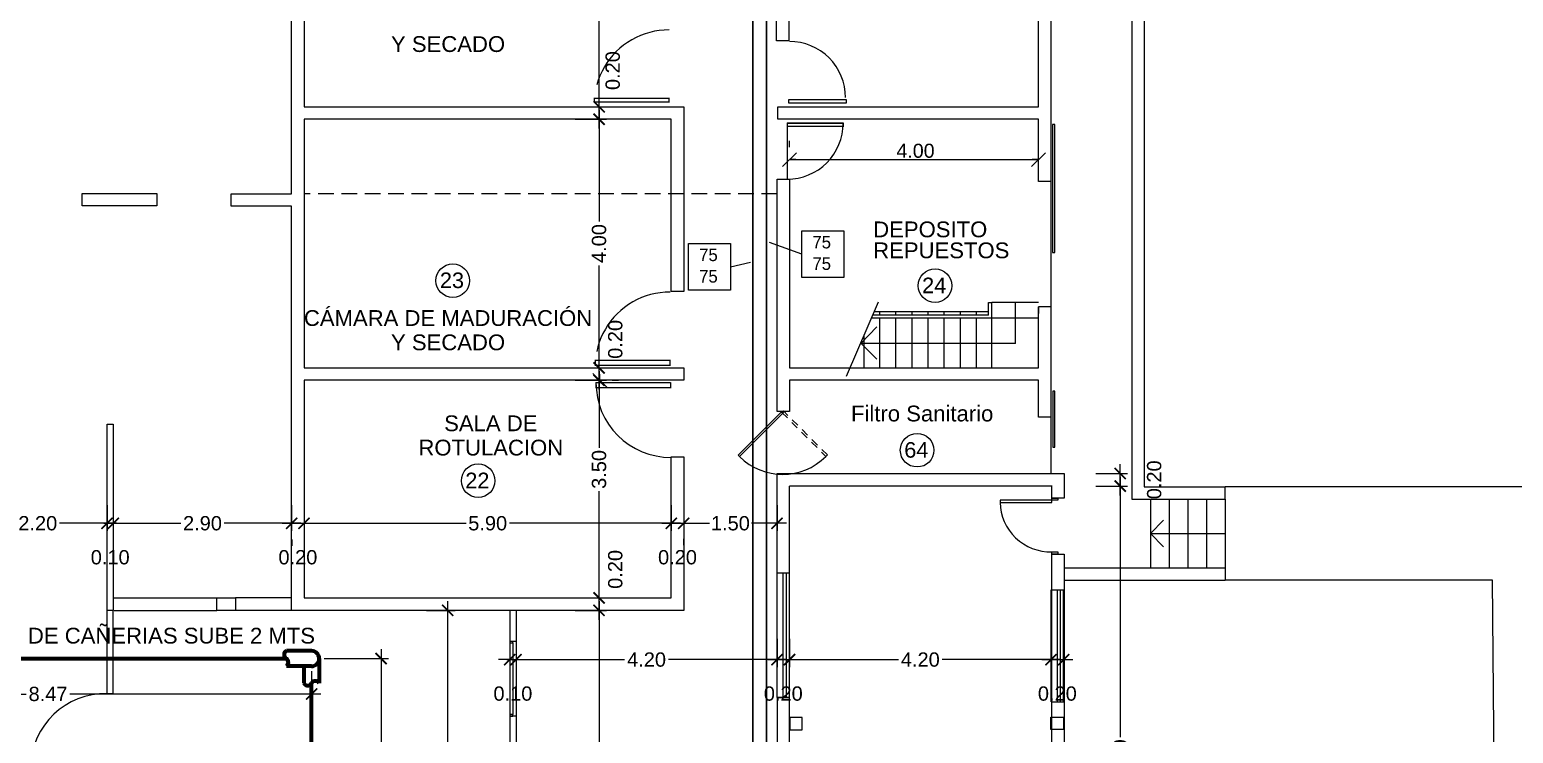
# Model space of a CAD drawing. Extents: x -106 to 115, y -156 to 65.
# Drawn here: x -8.31 to 15.53, y -55.18 to -43.86 of the extents above; entities that cross this region are included whole.
import ezdxf
from ezdxf.enums import TextEntityAlignment as Align

# ---------------------------------------------------------------- set-up
doc = ezdxf.new("R2010")
doc.units = 0
doc.header["$LTSCALE"] = 100
doc.header["$MEASUREMENT"] = 0
doc.linetypes.add('HIDDEN', pattern=[0.375, 0.25, -0.125])
doc.linetypes.add('MCDASH01', pattern=[0.002117, 0.001058, -0.001058])
doc.layers.get('0').update_dxf_attribs({"color": 9, "linetype": 'CONTINUOUS'})
doc.layers.get('DEFPOINTS').update_dxf_attribs({"color": 9, "linetype": 'CONTINUOUS'})
for name, color, linetype in [('COTAS', 9, 'CONTINUOUS'), ('IFA-BAJA01', 5, 'CONTINUOUS'), ('IFA-MEDIA 02', 32, 'CONTINUOUS'), ('MUROS', 9, 'CONTINUOUS'), ('PUERTAS', 9, 'CONTINUOUS'), ('texto', 9, 'CONTINUOUS'), ('UNTITLED-1', 9, 'CONTINUOUS'), ('VENTANAS', 9, 'CONTINUOUS')]:
    doc.layers.add(name, color=color, linetype=linetype)
doc.layers.add('IFA-MEDIA 01', color=20, linetype='CONTINUOUS', lineweight=30)
doc.styles.get("Standard").update_dxf_attribs({"font": 'arial.ttf'})
doc.dimstyles.get("Standard").update_dxf_attribs({"dimtxt": 0.23, "dimasz": 0.18, "dimexe": 0.12, "dimexo": 0.2, "dimgap": 0.05, "dimtad": 0, "dimzin": 0, "dimdsep": 46, "dimtxsty": 'Standard', "dimblk": 'ARCHTICK', "dimcen": 0.09, "dimdle": 0.15, "dimadec": 0, "dimazin": 0, "dimtfac": 1, "dimtofl": 0, "dimtmove": 2, "dimatfit": 3, "dimfxl": 1, "dimtolj": 1, "dimtzin": 0, "dimarcsym": 0})

# ---------------------------------------------------------------- blocks, each defined once
blk = doc.blocks.new('_ARCHTICK')
at = {"color": 0, "linetype": 'ByBlock', "const_width": 0.15}
blk.add_lwpolyline([(-0.5, -0.5), (0.5, 0.5)], dxfattribs=at)
blk = doc.blocks.new('*D134')
at = {"layer": 'COTAS', "color": 0, "linetype": 'Continuous', "lineweight": -2, "transparency": 16777216}
for p, q in [((8.865, -51.2), (9.337, -51.2)), ((9.217, -51.05), (9.217, -55.238)), ((9.217, -60.124), (9.217, -55.935)), ((8.857, -59.974), (9.337, -59.974))]:
    blk.add_line(p, q, dxfattribs=at)
at = {"layer": 'DEFPOINTS', "color": 0, "linetype": 'Continuous', "transparency": 16777216}
for p in [(8.665, -51.2), (9.217, -51.2), (8.657, -59.974)]:
    blk.add_point(p, dxfattribs=at)
at = {"layer": 'COTAS', "color": 0, "linetype": 'Continuous', "lineweight": -2, "transparency": 16777216, "xscale": 0.18, "yscale": 0.18, "zscale": 0.18}
for p, rotation in [((9.217, -51.2), 90), ((9.217, -59.974), 270)]:
    blk.add_blockref('_ARCHTICK', p, dxfattribs=dict(at, rotation=rotation))
at = {"layer": 'COTAS', "color": 0, "linetype": 'Continuous', "transparency": 16777216, "insert": (9.217, -55.587), "char_height": 0.23, "attachment_point": 5, "rotation": 90}
blk.add_mtext('\\A1;8.80', dxfattribs=at)
blk = doc.blocks.new('*D138')
at = {"layer": 'COTAS', "color": 0, "linetype": 'Continuous', "lineweight": -2, "transparency": 16777216}
for p, q in [((8.825, -51), (9.337, -51)), ((9.217, -51.35), (9.217, -50.85)), ((8.825, -51.2), (9.337, -51.2))]:
    blk.add_line(p, q, dxfattribs=at)
at = {"layer": 'DEFPOINTS', "color": 0, "linetype": 'Continuous', "transparency": 16777216}
for p in [(8.625, -51), (9.217, -51), (8.625, -51.2)]:
    blk.add_point(p, dxfattribs=at)
at = {"layer": 'COTAS', "color": 0, "linetype": 'Continuous', "lineweight": -2, "transparency": 16777216, "xscale": 0.18, "yscale": 0.18, "zscale": 0.18}
for p, rotation in [((9.217, -51), 90), ((9.217, -51.2), 270)]:
    blk.add_blockref('_ARCHTICK', p, dxfattribs=dict(at, rotation=rotation))
at = {"layer": 'COTAS', "color": 0, "linetype": 'Continuous', "transparency": 16777216, "insert": (9.764, -51.1), "char_height": 0.23, "attachment_point": 5, "rotation": 90}
blk.add_mtext('\\A1;0.20', dxfattribs=at)
blk = doc.blocks.new('*D143')
at = {"layer": 'COTAS', "color": 0, "linetype": 'Continuous', "lineweight": -2, "transparency": 16777216}
for p, q in [((0.843, -53.05), (0.843, -58.623)), ((0.46, -53.2), (0.963, -53.2)), ((0.843, -65.049), (0.843, -59.476)), ((0.46, -64.899), (0.963, -64.899))]:
    blk.add_line(p, q, dxfattribs=at)
at = {"layer": 'DEFPOINTS', "color": 0, "linetype": 'Continuous', "transparency": 16777216}
for p in [(0.26, -53.2), (0.843, -53.2), (0.26, -64.899)]:
    blk.add_point(p, dxfattribs=at)
at = {"layer": 'COTAS', "color": 0, "linetype": 'Continuous', "lineweight": -2, "transparency": 16777216, "xscale": 0.18, "yscale": 0.18, "zscale": 0.18}
for p, rotation in [((0.843, -53.2), 90), ((0.843, -64.899), 270)]:
    blk.add_blockref('_ARCHTICK', p, dxfattribs=dict(at, rotation=rotation))
at = {"layer": 'COTAS', "color": 0, "linetype": 'Continuous', "transparency": 16777216, "insert": (0.843, -59.05), "char_height": 0.23, "attachment_point": 5, "rotation": 90}
blk.add_mtext('\\A1;11.70', dxfattribs=at)
blk = doc.blocks.new('*D144')
at = {"layer": 'COTAS', "color": 0, "linetype": 'Continuous', "lineweight": -2, "transparency": 16777216}
for p, q in [((0.843, -49.35), (0.843, -50.584)), ((0.46, -49.5), (0.963, -49.5)), ((0.843, -53.15), (0.843, -51.281)), ((0.46, -53), (0.963, -53))]:
    blk.add_line(p, q, dxfattribs=at)
at = {"layer": 'DEFPOINTS', "color": 0, "linetype": 'Continuous', "transparency": 16777216}
for p in [(0.26, -49.5), (0.843, -49.5), (0.26, -53)]:
    blk.add_point(p, dxfattribs=at)
at = {"layer": 'COTAS', "color": 0, "linetype": 'Continuous', "lineweight": -2, "transparency": 16777216, "xscale": 0.18, "yscale": 0.18, "zscale": 0.18}
for p, rotation in [((0.843, -49.5), 90), ((0.843, -53), 270)]:
    blk.add_blockref('_ARCHTICK', p, dxfattribs=dict(at, rotation=rotation))
at = {"layer": 'COTAS', "color": 0, "linetype": 'Continuous', "transparency": 16777216, "insert": (0.843, -50.933), "char_height": 0.23, "attachment_point": 5, "rotation": 90}
blk.add_mtext('\\A1;3.50', dxfattribs=at)
blk = doc.blocks.new('*D145')
at = {"layer": 'COTAS', "color": 0, "linetype": 'Continuous', "lineweight": -2, "transparency": 16777216}
for p, q in [((0.843, -45.15), (0.843, -46.947)), ((0.46, -45.3), (0.963, -45.3)), ((0.843, -49.45), (0.843, -47.653)), ((0.46, -49.3), (0.963, -49.3))]:
    blk.add_line(p, q, dxfattribs=at)
at = {"layer": 'DEFPOINTS', "color": 0, "linetype": 'Continuous', "transparency": 16777216}
for p in [(0.26, -45.3), (0.843, -45.3), (0.26, -49.3)]:
    blk.add_point(p, dxfattribs=at)
at = {"layer": 'COTAS', "color": 0, "linetype": 'Continuous', "lineweight": -2, "transparency": 16777216, "xscale": 0.18, "yscale": 0.18, "zscale": 0.18}
for p, rotation in [((0.843, -45.3), 90), ((0.843, -49.3), 270)]:
    blk.add_blockref('_ARCHTICK', p, dxfattribs=dict(at, rotation=rotation))
at = {"layer": 'COTAS', "color": 0, "linetype": 'Continuous', "transparency": 16777216, "insert": (0.843, -47.3), "char_height": 0.23, "attachment_point": 5, "rotation": 90}
blk.add_mtext('\\A1;4.00', dxfattribs=at)
blk = doc.blocks.new('*D146')
at = {"layer": 'COTAS', "color": 0, "linetype": 'Continuous', "lineweight": -2, "transparency": 16777216}
for p, q in [((0.843, -40.05), (0.843, -42.297)), ((0.46, -40.2), (0.963, -40.2)), ((0.843, -45.25), (0.843, -43.003)), ((0.46, -45.1), (0.963, -45.1))]:
    blk.add_line(p, q, dxfattribs=at)
at = {"layer": 'DEFPOINTS', "color": 0, "linetype": 'Continuous', "transparency": 16777216}
for p in [(0.26, -40.2), (0.843, -40.2), (0.26, -45.1)]:
    blk.add_point(p, dxfattribs=at)
at = {"layer": 'COTAS', "color": 0, "linetype": 'Continuous', "lineweight": -2, "transparency": 16777216, "xscale": 0.18, "yscale": 0.18, "zscale": 0.18}
for p, rotation in [((0.843, -40.2), 90), ((0.843, -45.1), 270)]:
    blk.add_blockref('_ARCHTICK', p, dxfattribs=dict(at, rotation=rotation))
at = {"layer": 'COTAS', "color": 0, "linetype": 'Continuous', "transparency": 16777216, "insert": (0.843, -42.65), "char_height": 0.23, "attachment_point": 5, "rotation": 90}
blk.add_mtext('\\A1;4.90', dxfattribs=at)
blk = doc.blocks.new('*D220')
at = {"layer": 'COTAS', "color": 0, "linetype": 'Continuous', "lineweight": -2, "transparency": 16777216}
for p, q in [((-9.292, -51.509), (-9.292, -51.92)), ((-7.063, -51.509), (-7.063, -51.92)), ((-9.442, -51.8), (-8.528, -51.8)), ((-6.913, -51.8), (-7.827, -51.8))]:
    blk.add_line(p, q, dxfattribs=at)
at = {"layer": 'DEFPOINTS', "color": 0, "linetype": 'Continuous', "transparency": 16777216}
for p in [(-9.292, -51.309), (-7.063, -51.309), (-7.063, -51.8)]:
    blk.add_point(p, dxfattribs=at)
at = {"layer": 'COTAS', "color": 0, "linetype": 'Continuous', "lineweight": -2, "transparency": 16777216, "xscale": 0.18, "yscale": 0.18, "zscale": 0.18, "rotation": 180}
blk.add_blockref('_ARCHTICK', (-9.292, -51.8), dxfattribs=at)
at = {"layer": 'COTAS', "color": 0, "linetype": 'Continuous', "lineweight": -2, "transparency": 16777216, "xscale": 0.18, "yscale": 0.18, "zscale": 0.18}
blk.add_blockref('_ARCHTICK', (-7.063, -51.8), dxfattribs=at)
at = {"layer": 'COTAS', "color": 0, "linetype": 'Continuous', "transparency": 16777216, "insert": (-8.177, -51.8), "char_height": 0.23, "attachment_point": 5}
blk.add_mtext('\\A1;2.20', dxfattribs=at)
blk = doc.blocks.new('*D221')
at = {"layer": 'COTAS', "color": 0, "linetype": 'Continuous', "lineweight": -2, "transparency": 16777216}
for p, q in [((-7.063, -51.509), (-7.063, -51.92)), ((-6.963, -51.509), (-6.963, -51.92)), ((-7.063, -51.8), (-7.243, -51.8)), ((-6.963, -51.8), (-6.783, -51.8))]:
    blk.add_line(p, q, dxfattribs=at)
at = {"layer": 'DEFPOINTS', "color": 0, "linetype": 'Continuous', "transparency": 16777216}
for p in [(-7.063, -51.309), (-6.963, -51.309), (-6.963, -51.8)]:
    blk.add_point(p, dxfattribs=at)
at = {"layer": 'COTAS', "color": 0, "linetype": 'Continuous', "lineweight": -2, "transparency": 16777216, "xscale": 0.18, "yscale": 0.18, "zscale": 0.18}
blk.add_blockref('_ARCHTICK', (-7.063, -51.8), dxfattribs=at)
at = {"layer": 'COTAS', "color": 0, "linetype": 'Continuous', "lineweight": -2, "transparency": 16777216, "xscale": 0.18, "yscale": 0.18, "zscale": 0.18, "rotation": 180}
blk.add_blockref('_ARCHTICK', (-6.963, -51.8), dxfattribs=at)
at = {"layer": 'COTAS', "color": 0, "linetype": 'Continuous', "transparency": 16777216, "insert": (-7.013, -52.347), "char_height": 0.23, "attachment_point": 5}
blk.add_mtext('\\A1;0.10', dxfattribs=at)
blk = doc.blocks.new('*D222')
at = {"layer": 'COTAS', "color": 0, "linetype": 'Continuous', "lineweight": -2, "transparency": 16777216}
for p, q in [((-6.963, -51.509), (-6.963, -51.92)), ((-4.097, -51.509), (-4.097, -51.92)), ((-7.113, -51.8), (-5.88, -51.8)), ((-3.947, -51.8), (-5.18, -51.8))]:
    blk.add_line(p, q, dxfattribs=at)
at = {"layer": 'DEFPOINTS', "color": 0, "linetype": 'Continuous', "transparency": 16777216}
for p in [(-6.963, -51.309), (-4.097, -51.309), (-4.097, -51.8)]:
    blk.add_point(p, dxfattribs=at)
at = {"layer": 'COTAS', "color": 0, "linetype": 'Continuous', "lineweight": -2, "transparency": 16777216, "xscale": 0.18, "yscale": 0.18, "zscale": 0.18, "rotation": 180}
blk.add_blockref('_ARCHTICK', (-6.963, -51.8), dxfattribs=at)
at = {"layer": 'COTAS', "color": 0, "linetype": 'Continuous', "lineweight": -2, "transparency": 16777216, "xscale": 0.18, "yscale": 0.18, "zscale": 0.18}
blk.add_blockref('_ARCHTICK', (-4.097, -51.8), dxfattribs=at)
at = {"layer": 'COTAS', "color": 0, "linetype": 'Continuous', "transparency": 16777216, "insert": (-5.53, -51.8), "char_height": 0.23, "attachment_point": 5}
blk.add_mtext('\\A1;2.90', dxfattribs=at)
blk = doc.blocks.new('*D223')
at = {"layer": 'COTAS', "color": 0, "linetype": 'Continuous', "lineweight": -2, "transparency": 16777216}
for p, q in [((-4.097, -51.509), (-4.097, -51.92)), ((-3.897, -51.509), (-3.897, -51.92)), ((-4.247, -51.8), (-3.747, -51.8))]:
    blk.add_line(p, q, dxfattribs=at)
at = {"layer": 'DEFPOINTS', "color": 0, "linetype": 'Continuous', "transparency": 16777216}
for p in [(-4.097, -51.309), (-3.897, -51.309), (-3.897, -51.8)]:
    blk.add_point(p, dxfattribs=at)
at = {"layer": 'COTAS', "color": 0, "linetype": 'Continuous', "lineweight": -2, "transparency": 16777216, "xscale": 0.18, "yscale": 0.18, "zscale": 0.18, "rotation": 180}
blk.add_blockref('_ARCHTICK', (-4.097, -51.8), dxfattribs=at)
at = {"layer": 'COTAS', "color": 0, "linetype": 'Continuous', "lineweight": -2, "transparency": 16777216, "xscale": 0.18, "yscale": 0.18, "zscale": 0.18}
blk.add_blockref('_ARCHTICK', (-3.897, -51.8), dxfattribs=at)
at = {"layer": 'COTAS', "color": 0, "linetype": 'Continuous', "transparency": 16777216, "insert": (-3.997, -52.347), "char_height": 0.23, "attachment_point": 5}
blk.add_mtext('\\A1;0.20', dxfattribs=at)
blk = doc.blocks.new('*D224')
at = {"layer": 'COTAS', "color": 0, "linetype": 'Continuous', "lineweight": -2, "transparency": 16777216}
for p, q in [((-3.897, -51.509), (-3.897, -51.92)), ((2.003, -51.509), (2.003, -51.92)), ((-4.047, -51.8), (-1.295, -51.8)), ((2.153, -51.8), (-0.599, -51.8))]:
    blk.add_line(p, q, dxfattribs=at)
at = {"layer": 'DEFPOINTS', "color": 0, "linetype": 'Continuous', "transparency": 16777216}
for p in [(-3.897, -51.309), (2.003, -51.309), (2.003, -51.8)]:
    blk.add_point(p, dxfattribs=at)
at = {"layer": 'COTAS', "color": 0, "linetype": 'Continuous', "lineweight": -2, "transparency": 16777216, "xscale": 0.18, "yscale": 0.18, "zscale": 0.18, "rotation": 180}
blk.add_blockref('_ARCHTICK', (-3.897, -51.8), dxfattribs=at)
at = {"layer": 'COTAS', "color": 0, "linetype": 'Continuous', "lineweight": -2, "transparency": 16777216, "xscale": 0.18, "yscale": 0.18, "zscale": 0.18}
blk.add_blockref('_ARCHTICK', (2.003, -51.8), dxfattribs=at)
at = {"layer": 'COTAS', "color": 0, "linetype": 'Continuous', "transparency": 16777216, "insert": (-0.947, -51.8), "char_height": 0.23, "attachment_point": 5}
blk.add_mtext('\\A1;5.90', dxfattribs=at)
blk = doc.blocks.new('*D225')
at = {"layer": 'COTAS', "color": 0, "linetype": 'Continuous', "lineweight": -2, "transparency": 16777216}
for p, q in [((2.003, -51.509), (2.003, -51.92)), ((2.203, -51.509), (2.203, -51.92)), ((1.853, -51.8), (2.353, -51.8))]:
    blk.add_line(p, q, dxfattribs=at)
at = {"layer": 'DEFPOINTS', "color": 0, "linetype": 'Continuous', "transparency": 16777216}
for p in [(2.003, -51.309), (2.203, -51.309), (2.203, -51.8)]:
    blk.add_point(p, dxfattribs=at)
at = {"layer": 'COTAS', "color": 0, "linetype": 'Continuous', "lineweight": -2, "transparency": 16777216, "xscale": 0.18, "yscale": 0.18, "zscale": 0.18, "rotation": 180}
blk.add_blockref('_ARCHTICK', (2.003, -51.8), dxfattribs=at)
at = {"layer": 'COTAS', "color": 0, "linetype": 'Continuous', "lineweight": -2, "transparency": 16777216, "xscale": 0.18, "yscale": 0.18, "zscale": 0.18}
blk.add_blockref('_ARCHTICK', (2.203, -51.8), dxfattribs=at)
at = {"layer": 'COTAS', "color": 0, "linetype": 'Continuous', "transparency": 16777216, "insert": (2.103, -52.347), "char_height": 0.23, "attachment_point": 5}
blk.add_mtext('\\A1;0.20', dxfattribs=at)
blk = doc.blocks.new('*D226')
at = {"layer": 'COTAS', "color": 0, "linetype": 'Continuous', "lineweight": -2, "transparency": 16777216}
for p, q in [((2.203, -51.509), (2.203, -51.92)), ((3.703, -51.509), (3.703, -51.92)), ((2.053, -51.8), (2.616, -51.8)), ((3.853, -51.8), (3.291, -51.8))]:
    blk.add_line(p, q, dxfattribs=at)
at = {"layer": 'DEFPOINTS', "color": 0, "linetype": 'Continuous', "transparency": 16777216}
for p in [(2.203, -51.309), (3.703, -51.309), (3.703, -51.8)]:
    blk.add_point(p, dxfattribs=at)
at = {"layer": 'COTAS', "color": 0, "linetype": 'Continuous', "lineweight": -2, "transparency": 16777216, "xscale": 0.18, "yscale": 0.18, "zscale": 0.18, "rotation": 180}
blk.add_blockref('_ARCHTICK', (2.203, -51.8), dxfattribs=at)
at = {"layer": 'COTAS', "color": 0, "linetype": 'Continuous', "lineweight": -2, "transparency": 16777216, "xscale": 0.18, "yscale": 0.18, "zscale": 0.18}
blk.add_blockref('_ARCHTICK', (3.703, -51.8), dxfattribs=at)
at = {"layer": 'COTAS', "color": 0, "linetype": 'Continuous', "transparency": 16777216, "insert": (2.953, -51.8), "char_height": 0.23, "attachment_point": 5}
blk.add_mtext('\\A1;1.50', dxfattribs=at)
blk = doc.blocks.new('*D228')
at = {"layer": 'COTAS', "color": 0, "linetype": 'Continuous', "lineweight": -2, "transparency": 16777216}
for p, q in [((-0.592, -53.659), (-0.592, -54.113)), ((-0.492, -53.659), (-0.492, -54.113)), ((-0.592, -53.993), (-0.772, -53.993)), ((-0.492, -53.993), (-0.312, -53.993))]:
    blk.add_line(p, q, dxfattribs=at)
at = {"layer": 'DEFPOINTS', "color": 0, "linetype": 'Continuous', "transparency": 16777216}
for p in [(-0.592, -53.459), (-0.492, -53.459), (-0.492, -53.993)]:
    blk.add_point(p, dxfattribs=at)
at = {"layer": 'COTAS', "color": 0, "linetype": 'Continuous', "lineweight": -2, "transparency": 16777216, "xscale": 0.18, "yscale": 0.18, "zscale": 0.18}
blk.add_blockref('_ARCHTICK', (-0.592, -53.993), dxfattribs=at)
at = {"layer": 'COTAS', "color": 0, "linetype": 'Continuous', "lineweight": -2, "transparency": 16777216, "xscale": 0.18, "yscale": 0.18, "zscale": 0.18, "rotation": 180}
blk.add_blockref('_ARCHTICK', (-0.492, -53.993), dxfattribs=at)
at = {"layer": 'COTAS', "color": 0, "linetype": 'Continuous', "transparency": 16777216, "insert": (-0.542, -54.54), "char_height": 0.23, "attachment_point": 5}
blk.add_mtext('\\A1;0.10', dxfattribs=at)
blk = doc.blocks.new('*D229')
at = {"layer": 'COTAS', "color": 0, "linetype": 'Continuous', "lineweight": -2, "transparency": 16777216}
for p, q in [((-0.492, -53.659), (-0.492, -54.113)), ((3.703, -53.659), (3.703, -54.113)), ((-0.642, -53.993), (1.253, -53.993)), ((3.853, -53.993), (1.959, -53.993))]:
    blk.add_line(p, q, dxfattribs=at)
at = {"layer": 'DEFPOINTS', "color": 0, "linetype": 'Continuous', "transparency": 16777216}
for p in [(-0.492, -53.459), (3.703, -53.459), (3.703, -53.993)]:
    blk.add_point(p, dxfattribs=at)
at = {"layer": 'COTAS', "color": 0, "linetype": 'Continuous', "lineweight": -2, "transparency": 16777216, "xscale": 0.18, "yscale": 0.18, "zscale": 0.18, "rotation": 180}
blk.add_blockref('_ARCHTICK', (-0.492, -53.993), dxfattribs=at)
at = {"layer": 'COTAS', "color": 0, "linetype": 'Continuous', "lineweight": -2, "transparency": 16777216, "xscale": 0.18, "yscale": 0.18, "zscale": 0.18}
blk.add_blockref('_ARCHTICK', (3.703, -53.993), dxfattribs=at)
at = {"layer": 'COTAS', "color": 0, "linetype": 'Continuous', "transparency": 16777216, "insert": (1.606, -53.993), "char_height": 0.23, "attachment_point": 5}
blk.add_mtext('\\A1;4.20', dxfattribs=at)
blk = doc.blocks.new('*D230')
at = {"layer": 'COTAS', "color": 0, "linetype": 'Continuous', "lineweight": -2, "transparency": 16777216}
for p, q in [((3.703, -53.659), (3.703, -54.113)), ((3.903, -53.659), (3.903, -54.113)), ((3.553, -53.993), (4.053, -53.993))]:
    blk.add_line(p, q, dxfattribs=at)
at = {"layer": 'DEFPOINTS', "color": 0, "linetype": 'Continuous', "transparency": 16777216}
for p in [(3.703, -53.459), (3.903, -53.459), (3.903, -53.993)]:
    blk.add_point(p, dxfattribs=at)
at = {"layer": 'COTAS', "color": 0, "linetype": 'Continuous', "lineweight": -2, "transparency": 16777216, "xscale": 0.18, "yscale": 0.18, "zscale": 0.18, "rotation": 180}
blk.add_blockref('_ARCHTICK', (3.703, -53.993), dxfattribs=at)
at = {"layer": 'COTAS', "color": 0, "linetype": 'Continuous', "lineweight": -2, "transparency": 16777216, "xscale": 0.18, "yscale": 0.18, "zscale": 0.18}
blk.add_blockref('_ARCHTICK', (3.903, -53.993), dxfattribs=at)
at = {"layer": 'COTAS', "color": 0, "linetype": 'Continuous', "transparency": 16777216, "insert": (3.803, -54.54), "char_height": 0.23, "attachment_point": 5}
blk.add_mtext('\\A1;0.20', dxfattribs=at)
blk = doc.blocks.new('*D231')
at = {"layer": 'COTAS', "color": 0, "linetype": 'Continuous', "lineweight": -2, "transparency": 16777216}
for p, q in [((3.903, -53.659), (3.903, -54.113)), ((8.107, -53.659), (8.107, -54.113)), ((3.753, -53.993), (5.652, -53.993)), ((8.257, -53.993), (6.358, -53.993))]:
    blk.add_line(p, q, dxfattribs=at)
at = {"layer": 'DEFPOINTS', "color": 0, "linetype": 'Continuous', "transparency": 16777216}
for p in [(3.903, -53.459), (8.107, -53.459), (8.107, -53.993)]:
    blk.add_point(p, dxfattribs=at)
at = {"layer": 'COTAS', "color": 0, "linetype": 'Continuous', "lineweight": -2, "transparency": 16777216, "xscale": 0.18, "yscale": 0.18, "zscale": 0.18, "rotation": 180}
blk.add_blockref('_ARCHTICK', (3.903, -53.993), dxfattribs=at)
at = {"layer": 'COTAS', "color": 0, "linetype": 'Continuous', "lineweight": -2, "transparency": 16777216, "xscale": 0.18, "yscale": 0.18, "zscale": 0.18}
blk.add_blockref('_ARCHTICK', (8.107, -53.993), dxfattribs=at)
at = {"layer": 'COTAS', "color": 0, "linetype": 'Continuous', "transparency": 16777216, "insert": (6.005, -53.993), "char_height": 0.23, "attachment_point": 5}
blk.add_mtext('\\A1;4.20', dxfattribs=at)
blk = doc.blocks.new('*D232')
at = {"layer": 'COTAS', "color": 0, "linetype": 'Continuous', "lineweight": -2, "transparency": 16777216}
for p, q in [((8.107, -53.659), (8.107, -54.113)), ((8.307, -53.659), (8.307, -54.113)), ((7.957, -53.993), (8.457, -53.993))]:
    blk.add_line(p, q, dxfattribs=at)
at = {"layer": 'DEFPOINTS', "color": 0, "linetype": 'Continuous', "transparency": 16777216}
for p in [(8.107, -53.459), (8.307, -53.459), (8.307, -53.993)]:
    blk.add_point(p, dxfattribs=at)
at = {"layer": 'COTAS', "color": 0, "linetype": 'Continuous', "lineweight": -2, "transparency": 16777216, "xscale": 0.18, "yscale": 0.18, "zscale": 0.18, "rotation": 180}
blk.add_blockref('_ARCHTICK', (8.107, -53.993), dxfattribs=at)
at = {"layer": 'COTAS', "color": 0, "linetype": 'Continuous', "lineweight": -2, "transparency": 16777216, "xscale": 0.18, "yscale": 0.18, "zscale": 0.18}
blk.add_blockref('_ARCHTICK', (8.307, -53.993), dxfattribs=at)
at = {"layer": 'COTAS', "color": 0, "linetype": 'Continuous', "transparency": 16777216, "insert": (8.207, -54.54), "char_height": 0.23, "attachment_point": 5}
blk.add_mtext('\\A1;0.20', dxfattribs=at)
blk = doc.blocks.new('*D235')
at = {"layer": 'COTAS', "color": 0, "linetype": 'Continuous', "lineweight": -2, "transparency": 16777216}
for p, q in [((-1.591, -53.05), (-1.591, -56.748)), ((-1.931, -53.2), (-1.471, -53.2)), ((-1.591, -61.14), (-1.591, -57.442)), ((-1.931, -60.99), (-1.471, -60.99))]:
    blk.add_line(p, q, dxfattribs=at)
at = {"layer": 'DEFPOINTS', "color": 0, "linetype": 'Continuous', "transparency": 16777216}
for p in [(-2.131, -53.2), (-1.591, -53.2), (-2.131, -60.99)]:
    blk.add_point(p, dxfattribs=at)
at = {"layer": 'COTAS', "color": 0, "linetype": 'Continuous', "lineweight": -2, "transparency": 16777216, "xscale": 0.18, "yscale": 0.18, "zscale": 0.18}
for p, rotation in [((-1.591, -53.2), 90), ((-1.591, -60.99), 270)]:
    blk.add_blockref('_ARCHTICK', p, dxfattribs=dict(at, rotation=rotation))
at = {"layer": 'COTAS', "color": 0, "linetype": 'Continuous', "transparency": 16777216, "insert": (-1.591, -57.095), "char_height": 0.23, "attachment_point": 5, "rotation": 90}
blk.add_mtext('\\A1;7.80', dxfattribs=at)
blk = doc.blocks.new('*D286')
at = {"layer": 'DEFPOINTS', "color": 0, "linetype": 'Continuous', "lineweight": 70, "transparency": 16777216}
for p in [(-12.248, -53.976), (-3.777, -53.976), (-3.777, -54.546)]:
    blk.add_point(p, dxfattribs=at)
at = {"layer": 'IFA-BAJA01', "color": 0, "linetype": 'Continuous', "lineweight": -2, "transparency": 16777216}
for p, q in [((-12.248, -54.176), (-12.248, -54.666)), ((-3.777, -54.176), (-3.777, -54.666)), ((-12.398, -54.546), (-8.361, -54.546)), ((-3.627, -54.546), (-7.664, -54.546))]:
    blk.add_line(p, q, dxfattribs=at)
at = {"layer": 'IFA-BAJA01', "color": 0, "linetype": 'Continuous', "lineweight": -2, "transparency": 16777216, "xscale": 0.18, "yscale": 0.18, "zscale": 0.18, "rotation": 180}
blk.add_blockref('_ARCHTICK', (-12.248, -54.546), dxfattribs=at)
at = {"layer": 'IFA-BAJA01', "color": 0, "linetype": 'Continuous', "lineweight": -2, "transparency": 16777216, "xscale": 0.18, "yscale": 0.18, "zscale": 0.18}
blk.add_blockref('_ARCHTICK', (-3.777, -54.546), dxfattribs=at)
at = {"layer": 'IFA-BAJA01', "color": 0, "linetype": 'Continuous', "lineweight": 70, "transparency": 16777216, "insert": (-8.012, -54.546), "char_height": 0.23, "attachment_point": 5}
blk.add_mtext('\\A1;8.47', dxfattribs=at)
blk = doc.blocks.new('*D287')
at = {"layer": 'DEFPOINTS', "color": 0, "linetype": 'Continuous', "lineweight": 70, "transparency": 16777216}
for p in [(-3.777, -53.976), (-3.777, -84.468), (-2.66, -84.468)]:
    blk.add_point(p, dxfattribs=at)
at = {"layer": 'IFA-BAJA01', "color": 0, "linetype": 'Continuous', "lineweight": -2, "transparency": 16777216}
for p, q in [((-2.66, -53.826), (-2.66, -68.784)), ((-3.577, -53.976), (-2.54, -53.976)), ((-2.66, -84.618), (-2.66, -69.66)), ((-3.577, -84.468), (-2.54, -84.468))]:
    blk.add_line(p, q, dxfattribs=at)
at = {"layer": 'IFA-BAJA01', "color": 0, "linetype": 'Continuous', "lineweight": -2, "transparency": 16777216, "xscale": 0.18, "yscale": 0.18, "zscale": 0.18}
for p, rotation in [((-2.66, -53.976), 90), ((-2.66, -84.468), 270)]:
    blk.add_blockref('_ARCHTICK', p, dxfattribs=dict(at, rotation=rotation))
at = {"layer": 'IFA-BAJA01', "color": 0, "linetype": 'Continuous', "lineweight": 70, "transparency": 16777216, "insert": (-2.66, -69.222), "char_height": 0.23, "attachment_point": 5, "rotation": 90}
blk.add_mtext('\\A1;30.49', dxfattribs=at)

msp = doc.modelspace()

# ---------------------------------------------------------------- linework, layer by layer
at = {"linetype": 'Continuous'}
for p, q in [((9.402, -27.399), (9.402, -51.414)), ((9.602, -34.6), (9.602, -51.214)), ((10.902, -51.414), (10.902, -51.214)), ((9.702, -51.414), (9.702, -52.514)), ((10.002, -51.414), (10.002, -52.514)), ((10.302, -51.414), (10.302, -52.514)), ((10.602, -51.414), (10.602, -52.514)), ((10.902, -51.414), (10.902, -52.514)), ((10.602, -51.964), (10.902, -51.964)), ((3.902, -52.601), (3.7, -52.601)), ((3.703, -54.602), (3.703, -52.602)), ((3.803, -54.602), (3.803, -52.602)), ((3.853, -54.602), (3.853, -52.602)), ((3.903, -54.602), (3.903, -52.602)), ((10.902, -52.514), (10.902, -52.714)), ((8.306, -52.876), (8.104, -52.876)), ((8.107, -54.671), (8.107, -52.877)), ((8.207, -54.671), (8.207, -52.877)), ((8.257, -54.671), (8.257, -52.877)), ((8.307, -54.671), (8.307, -52.877)), ((3.903, -54.602), (3.703, -54.602)), ((3.703, -54.602), (3.703, -55.326)), ((3.703, -54.602), (3.903, -54.602)), ((3.903, -55.326), (3.903, -54.602)), ((8.107, -54.671), (8.307, -54.671))]:
    msp.add_line(p, q, dxfattribs=at)
at = {"ltscale": 0.01}
for p, q in [((9.602, -51.214), (10.902, -51.214)), ((9.402, -51.414), (10.902, -51.414)), ((9.702, -51.964), (10.602, -51.964)), ((8.317, -52.514), (10.902, -52.514)), ((8.316, -52.714), (10.902, -52.714))]:
    msp.add_line(p, q, dxfattribs=at)
at = {"linetype": 'Continuous', "flags": 128}
msp.add_lwpolyline([(9.914, -51.751), (9.702, -51.964), (9.914, -52.176)], dxfattribs=at)
at = {"linetype": 'Continuous'}
msp.add_lwpolyline([(3.907, -55.124), (4.107, -55.124), (4.107, -54.924), (3.907, -54.924)], close=True, dxfattribs=at)
at = {"layer": 'COTAS', "linetype": 'Continuous'}
for p, q in [((0.843, -45.45), (0.843, -44.95)), ((0.46, -45.1), (0.963, -45.1)), ((0.46, -45.3), (0.963, -45.3)), ((4.82, -49.434), (5.333, -48.237)), ((7.103, -48.25), (7.153, -48.25)), ((7.533, -48.5), (7.533, -48.25)), ((0.46, -49.3), (0.963, -49.3)), ((0.843, -49.65), (0.843, -49.15)), ((0.46, -49.5), (0.963, -49.5)), ((0.843, -53.35), (0.843, -52.85)), ((0.46, -53), (0.963, -53)), ((0.46, -53.2), (0.963, -53.2))]:
    msp.add_line(p, q, dxfattribs=at)
at = {"layer": 'IFA-BAJA01', "color": 1, "linetype": 'Continuous', "lineweight": 70}
for p, q in [((-3.777, -53.853), (-4.182, -53.853)), ((-12.125, -53.976), (-4.182, -53.976)), ((-3.777, -54.099), (-4.182, -54.099)), ((-3.9, -54.099), (-3.9, -54.371)), ((-3.654, -53.976), (-3.654, -54.371)), ((-3.777, -84.468), (-3.777, -54.371))]:
    msp.add_line(p, q, dxfattribs=at)
for centre, radius, start, end in [((-4.151, -53.914), 0.0689, 116.6823, 243.3177), ((-3.777, -53.976), 0.123, 270, 90), ((-4.223, -54.037), 0.0738, 303.5095, 56.4905), ((-3.716, -54.411), 0.0738, 33.5095, 146.4905), ((-3.839, -54.34), 0.0689, 206.6823, 333.3177)]:
    msp.add_arc(centre, radius, start, end, dxfattribs=at)
at = {"layer": 'IFA-MEDIA 01', "linetype": 'Continuous'}
for p, q in [((3.316, -64.465), (3.316, -11.235)), ((3.536, -64.685), (3.536, -25.077))]:
    msp.add_line(p, q, dxfattribs=at)
at = {"layer": 'IFA-MEDIA 02', "linetype": 'Continuous'}
for p, q in [((4.101, -47.471), (3.582, -47.285)), ((2.955, -47.675), (3.276, -47.597))]:
    msp.add_line(p, q, dxfattribs=at)
at = {"layer": 'IFA-MEDIA 02'}
for points in [[(4.101, -47.095), (4.775, -47.095), (4.775, -47.847), (4.101, -47.847)], [(2.281, -47.299), (2.955, -47.299), (2.955, -48.051), (2.281, -48.051)]]:
    msp.add_lwpolyline(points, close=True, dxfattribs=at)
at = {"layer": 'MUROS', "ltscale": 0.01}
for p, q in [((3.703, -50), (3.703, -49.5)), ((3.903, -49.5), (3.903, -50)), ((3.903, -50), (3.703, -50)), ((3.703, -51), (7.903, -51)), ((7.903, -51), (8.103, -51)), ((8.103, -51), (8.317, -51)), ((8.317, -51), (8.317, -51.2)), ((8.117, -51.2), (3.903, -51.2)), ((8.117, -51.394), (8.117, -51.194)), ((8.317, -51.194), (8.317, -51.394)), ((8.317, -51.394), (8.117, -51.394))]:
    msp.add_line(p, q, dxfattribs=at)
at = {"layer": 'MUROS', "linetype": 'HIDDEN', "ltscale": 0.6}
for p, q in [((-6.947, -53), (-5.297, -53)), ((-4.097, -53), (-4.997, -53)), ((-6.947, -53.2), (-5.297, -53.2)), ((-4.097, -53.2), (-4.997, -53.2))]:
    msp.add_line(p, q, dxfattribs=at)
at = {"layer": 'MUROS'}
for p, q in [((-0.492, -53.7), (-0.592, -53.7)), ((-6.963, -54.541), (-7.063, -54.541)), ((-0.492, -54.9), (-0.592, -54.9))]:
    msp.add_line(p, q, dxfattribs=at)
at = {"layer": 'MUROS', "ltscale": 0.01}
msp.add_lwpolyline([(8.103, -49.5), (8.103, -50.09), (7.903, -50.09), (7.903, -49.5)], dxfattribs=at)
at = {"layer": 'MUROS'}
msp.add_lwpolyline([(-4.997, -53), (-4.997, -53.2), (-5.297, -53.2), (-5.297, -53)], close=True, dxfattribs=at)
at = {"layer": 'MUROS', "linetype": 'Continuous', "flags": 128}
for points in [[(-7.063, -54.541), (-7.063, -53.204)], [(-6.963, -54.541), (-6.963, -53.204)], [(-0.592, -53.2), (-0.592, -53.7)], [(-0.492, -53.2), (-0.492, -53.7)], [(-0.592, -54.9), (-0.592, -55.7)], [(-0.492, -54.9), (-0.492, -55.7)]]:
    msp.add_lwpolyline(points, dxfattribs=at)
at = {"layer": 'PUERTAS', "linetype": 'Continuous'}
msp.add_line((8.103, -46.3), (8.103, -48.32), dxfattribs=at)
for points in [[(8.13, -47.442), (8.165, -47.442), (8.165, -45.387), (8.13, -45.387)], [(3.076, -50.702), (3.101, -50.727), (3.808, -50.02), (3.784, -49.995)], [(8.117, -51.429), (7.287, -51.429), (7.287, -51.464), (8.117, -51.464)], [(8.117, -51.394), (8.217, -51.394), (8.217, -51.429), (8.117, -51.429)], [(8.117, -52.259), (8.217, -52.259), (8.217, -52.294), (8.117, -52.294)]]:
    msp.add_lwpolyline(points, close=True, dxfattribs=at)
at = {"layer": 'PUERTAS', "linetype": 'HIDDEN', "ltscale": 0.005}
msp.add_lwpolyline([(4.487, -50.725), (4.512, -50.7), (3.805, -49.993), (3.78, -50.017)], close=True, dxfattribs=at)
at = {"layer": 'PUERTAS', "linetype": 'Continuous'}
for centre, radius, start, end in [((3.793, -50.033), 0.98, 225.0995, 315.0995), ((8.099, -51.446), 0.813, 181.2339, 271.2339)]:
    msp.add_arc(centre, radius, start, end, dxfattribs=at)
at = {"layer": 'PUERTAS'}
msp.add_arc((-7.092, -55.741), 1.2, 88.5837, 268.5837, dxfattribs=at)
at = {"layer": 'texto', "linetype": 'Continuous'}
for p, q in [((8.103, -50.09), (8.103, -51)), ((3.903, -52.602), (3.903, -51.2))]:
    msp.add_line(p, q, dxfattribs=at)
msp.add_lwpolyline([(8.132, -50.575), (8.167, -50.575), (8.167, -49.675), (8.132, -49.675)], close=True, dxfattribs=at)
for centre, radius in [((4.578, -45.728), 110.721), ((-1.508, -47.897), 0.27), ((6.242, -47.978), 0.27), ((5.954, -50.624), 0.27), ((-1.1, -51.115), 0.27)]:
    msp.add_circle(centre, radius, dxfattribs=at)
at = {"layer": 'UNTITLED-1', "linetype": 'Continuous'}
for p, q in [((3.693, -44.04), (3.693, -40)), ((3.893, -40.2), (3.893, -44.04)), ((7.903, -45.1), (7.903, -43.42)), ((8.103, -43.42), (8.103, -46.3)), ((1.887, -43.866), (1.809, -43.874)), ((1.967, -43.864), (1.887, -43.866)), ((1.299, -44.065), (1.235, -44.11)), ((1.367, -44.023), (1.299, -44.065)), ((1.437, -43.986), (1.367, -44.023)), ((1.509, -43.954), (1.437, -43.986)), ((1.582, -43.926), (1.509, -43.954)), ((1.656, -43.904), (1.582, -43.926)), ((1.732, -43.886), (1.656, -43.904)), ((1.809, -43.874), (1.732, -43.886)), ((3.893, -44.04), (3.693, -44.04)), ((3.991, -44.054), (3.903, -44.05)), ((4.078, -44.067), (3.991, -44.054)), ((4.164, -44.089), (4.078, -44.067)), ((4.247, -44.118), (4.164, -44.089)), ((1.015, -44.328), (0.97, -44.392)), ((1.065, -44.268), (1.015, -44.328)), ((1.118, -44.212), (1.065, -44.268)), ((1.175, -44.159), (1.118, -44.212)), ((1.235, -44.11), (1.175, -44.159)), ((4.327, -44.156), (4.247, -44.118)), ((4.403, -44.202), (4.327, -44.156)), ((4.474, -44.254), (4.403, -44.202)), ((4.539, -44.313), (4.474, -44.254)), ((4.599, -44.379), (4.539, -44.313)), ((0.89, -44.529), (0.857, -44.6)), ((0.928, -44.459), (0.89, -44.529)), ((0.97, -44.392), (0.928, -44.459)), ((4.651, -44.45), (4.599, -44.379)), ((4.697, -44.526), (4.651, -44.45)), ((4.735, -44.605), (4.697, -44.526)), ((0.83, -44.672), (0.807, -44.746)), ((0.857, -44.6), (0.83, -44.672)), ((4.764, -44.689), (4.735, -44.605)), ((4.786, -44.774), (4.764, -44.689)), ((4.799, -44.862), (4.786, -44.774)), ((3.893, -44.98), (4.813, -44.98)), ((3.893, -45.04), (3.893, -44.98)), ((4.813, -45.04), (3.893, -45.04)), ((4.803, -44.95), (4.799, -44.862)), ((4.813, -44.98), (4.813, -45.04)), ((0.803, -45.1), (0.903, -45.1)), ((3.717, -45.1), (7.903, -45.1)), ((3.717, -45.3), (3.717, -45.1)), ((-3.897, -45.3), (-3.897, -49.3)), ((0.803, -45.3), (0.903, -45.3)), ((2.003, -48.07), (2.003, -45.3)), ((2.203, -45.3), (2.203, -48.07)), ((7.903, -45.3), (3.717, -45.3)), ((4.767, -45.364), (3.867, -45.364)), ((3.867, -45.364), (3.867, -46.264)), ((4.749, -45.539), (4.762, -45.452)), ((4.762, -45.452), (4.767, -45.364)), ((7.903, -46.3), (7.903, -45.3)), ((3.903, -45.75), (3.903, -45.65)), ((4.66, -45.788), (4.698, -45.708)), ((4.698, -45.708), (4.728, -45.625)), ((4.728, -45.625), (4.749, -45.539)), ((7.903, -45.75), (7.903, -45.65)), ((3.903, -45.95), (7.903, -45.95)), ((4.003, -45.95), (3.903, -45.95)), ((4.438, -46.059), (4.503, -46)), ((4.503, -46), (4.562, -45.935)), ((4.562, -45.935), (4.615, -45.864)), ((4.615, -45.864), (4.66, -45.788)), ((7.903, -45.95), (7.803, -45.95)), ((3.955, -46.259), (4.042, -46.246)), ((4.042, -46.246), (4.128, -46.225)), ((4.128, -46.225), (4.211, -46.195)), ((4.211, -46.195), (4.291, -46.157)), ((4.291, -46.157), (4.367, -46.112)), ((4.367, -46.112), (4.438, -46.059)), ((3.703, -46.264), (3.903, -46.264)), ((3.703, -49.5), (3.703, -46.264)), ((3.867, -46.264), (3.955, -46.259)), ((3.903, -46.264), (3.903, -49.3)), ((8.103, -46.3), (7.903, -46.3)), ((-4.097, -53), (-4.097, -46.7)), ((1.598, -48.142), (1.525, -48.17)), ((1.672, -48.12), (1.598, -48.142)), ((1.748, -48.102), (1.672, -48.12)), ((1.825, -48.09), (1.748, -48.102)), ((1.903, -48.082), (1.825, -48.09)), ((1.983, -48.08), (1.903, -48.082)), ((2.203, -48.07), (2.003, -48.07)), ((1.191, -48.375), (1.134, -48.428)), ((1.251, -48.326), (1.191, -48.375)), ((1.315, -48.281), (1.251, -48.326)), ((1.383, -48.239), (1.315, -48.281)), ((1.453, -48.202), (1.383, -48.239)), ((1.525, -48.17), (1.453, -48.202)), ((7.103, -48.45), (7.103, -48.25)), ((7.903, -48.25), (7.153, -48.25)), ((7.153, -49.3), (7.153, -48.25)), ((8.103, -48.32), (7.903, -48.32)), ((0.986, -48.608), (0.944, -48.675)), ((1.031, -48.544), (0.986, -48.608)), ((1.081, -48.484), (1.031, -48.544)), ((1.134, -48.428), (1.081, -48.484)), ((7.903, -48.5), (5.22, -48.5)), ((7.103, -48.45), (5.242, -48.45)), ((7.103, -48.4), (5.263, -48.4)), ((5.349, -48.4), (5.349, -48.45)), ((5.349, -48.5), (5.349, -49.3)), ((5.608, -48.4), (5.608, -48.45)), ((5.608, -48.5), (5.608, -49.3)), ((5.867, -48.404), (5.867, -48.454)), ((5.867, -48.504), (5.867, -49.3)), ((6.126, -48.404), (6.126, -48.454)), ((6.126, -48.503), (6.126, -49.3)), ((6.385, -48.402), (6.385, -48.452)), ((6.385, -48.502), (6.385, -49.3)), ((6.644, -48.402), (6.644, -48.452)), ((6.644, -48.501), (6.644, -49.3)), ((6.903, -48.401), (6.903, -48.451)), ((6.903, -48.5), (6.903, -49.3)), ((7.533, -48.905), (7.533, -48.5)), ((0.873, -48.816), (0.846, -48.888)), ((0.906, -48.745), (0.873, -48.816)), ((0.944, -48.675), (0.906, -48.745)), ((5.047, -48.905), (5.309, -48.642)), ((0.823, -48.962), (0.806, -49.037)), ((0.846, -48.888), (0.823, -48.962)), ((7.533, -48.905), (5.052, -48.905)), ((5.052, -48.905), (5.307, -49.16)), ((0.803, -49.3), (0.903, -49.3)), ((-3.897, -49.5), (-3.897, -53)), ((0.793, -49.54), (0.799, -49.658)), ((1.993, -49.54), (0.793, -49.54)), ((0.853, -49.5), (0.853, -49.4)), ((1.053, -49.5), (1.153, -49.5)), ((0.799, -49.658), (0.816, -49.774)), ((0.816, -49.774), (0.845, -49.888)), ((0.845, -49.888), (0.884, -49.999)), ((0.884, -49.999), (0.935, -50.106)), ((0.935, -50.106), (0.995, -50.207)), ((0.995, -50.207), (1.065, -50.301)), ((1.065, -50.301), (1.145, -50.389)), ((1.145, -50.389), (1.232, -50.468)), ((1.232, -50.468), (1.327, -50.538)), ((1.327, -50.538), (1.428, -50.598)), ((1.428, -50.598), (1.534, -50.649)), ((1.534, -50.649), (1.645, -50.688)), ((1.645, -50.688), (1.759, -50.717)), ((1.759, -50.717), (1.876, -50.734)), ((1.876, -50.734), (1.993, -50.74)), ((3.703, -52.602), (3.703, -51)), ((41.236, -51.214), (10.902, -51.214)), ((-4.087, -52.16), (-4.087, -52.06)), ((2.203, -52.15), (2.203, -52.05)), ((15.202, -52.714), (10.902, -52.714)), ((15.302, -65), (15.202, -52.714)), ((-3.897, -53.2), (-4.097, -53.2)), ((8.105, -54.919), (8.305, -54.919)), ((8.105, -55.119), (8.105, -54.919)), ((8.305, -54.919), (8.305, -55.119)), ((8.305, -55.119), (8.105, -55.119))]:
    msp.add_line(p, q, dxfattribs=at)
at = {"layer": 'UNTITLED-1'}
for p, q in [((4.015, -45.838), (3.791, -46.062)), ((7.791, -46.062), (8.015, -45.838)), ((5.095, -48.792), (5.095, -49.3)), ((0.965, -49.612), (0.741, -49.388))]:
    msp.add_line(p, q, dxfattribs=at)
at = {"layer": 'UNTITLED-1', "linetype": 'HIDDEN', "ltscale": 0.01}
msp.add_line((3.703, -46.5), (-3.897, -46.5), dxfattribs=at)
at = {"layer": 'UNTITLED-1', "linetype": 'MCDASH01'}
for p, q in [((3.903, -47.5), (3.903, -49.3)), ((7.903, -48.32), (7.903, -48.48)), ((8.103, -48.32), (8.103, -48.53)), ((2.203, -49.5), (-3.897, -49.5))]:
    msp.add_line(p, q, dxfattribs=at)
at = {"layer": 'UNTITLED-1', "linetype": 'Continuous'}
for points in [[(-4.097, -40.2), (-3.897, -40.2), (-3.897, -45.1)], [(-4.097, -46.5), (-4.097, -40.2)], [(-3.897, -45.1), (2.203, -45.1), (2.203, -45.3)], [(2.003, -45.3), (-3.897, -45.3)], [(-5.067, -46.5), (-4.097, -46.5)], [(-4.097, -46.7), (-5.067, -46.7), (-5.067, -46.5)], [(7.903, -49.3), (7.903, -48.32)], [(8.103, -48.32), (8.103, -49.5)], [(-3.897, -49.3), (2.203, -49.3), (2.203, -49.5), (-3.897, -49.5)], [(3.903, -49.3), (7.903, -49.3)], [(7.903, -49.5), (3.903, -49.5)], [(2.003, -50.73), (2.203, -50.73), (2.203, -53.2), (2.003, -53.2)], [(2.003, -53), (2.003, -50.73)], [(-4.097, -53.2), (-4.097, -53.2), (-4.097, -53)], [(-3.897, -53), (2.003, -53)], [(2.003, -53.2), (-4.097, -53.2)]]:
    msp.add_lwpolyline(points, dxfattribs=at)
at = {"layer": 'UNTITLED-1', "linetype": 'Continuous', "const_width": 0.0203}
for points in [[(0.765, -44.962), (1.965, -44.962), (1.965, -45.022), (0.765, -45.022)], [(3.867, -45.364), (4.767, -45.364), (4.767, -45.414), (3.867, -45.414)], [(0.781, -49.178), (1.981, -49.178), (1.981, -49.258), (0.781, -49.258)], [(0.793, -49.54), (1.993, -49.54), (1.993, -49.62), (0.793, -49.62)]]:
    msp.add_lwpolyline(points, close=True, dxfattribs=at)
at = {"layer": 'UNTITLED-1', "linetype": 'Continuous'}
for points in [[(-7.463, -46.494), (-6.263, -46.494), (-6.263, -46.694), (-7.463, -46.694)], [(-7.063, -50.204), (-6.963, -50.204), (-6.963, -53.204), (-7.063, -53.204)], [(8.117, -52.294), (8.317, -52.294), (8.307, -64.904), (8.107, -64.904)]]:
    msp.add_lwpolyline(points, close=True, dxfattribs=at)
at = {"layer": 'VENTANAS'}
for p, q in [((-0.592, -53.725), (-0.592, -54.875)), ((-0.542, -53.725), (-0.542, -54.875)), ((-0.492, -53.7), (-0.492, -54.9))]:
    msp.add_line(p, q, dxfattribs=at)
for points in [[(-0.592, -53.7), (-0.592, -53.725), (-0.542, -53.725), (-0.542, -53.7)], [(-0.592, -54.875), (-0.592, -54.9), (-0.542, -54.9), (-0.542, -54.875)]]:
    msp.add_lwpolyline(points, close=True, dxfattribs=at)

# ---------------------------------------------------------------- block references
at = {"layer": 'COTAS', "linetype": 'Continuous', "xscale": 0.18, "yscale": 0.18, "zscale": 0.18}
for p, rotation in [((0.843, -45.1), 90), ((0.843, -45.3), 270), ((0.843, -49.3), 90), ((0.843, -49.5), 270), ((0.843, -53), 90), ((0.843, -53.2), 270)]:
    msp.add_blockref('_ARCHTICK', p, dxfattribs=dict(at, rotation=rotation))

# ---------------------------------------------------------------- texts
at = {"layer": 'COTAS', "linetype": 'Continuous', "char_height": 0.23, "attachment_point": 5, "rotation": 90}
for insert in [(1.063, -44.518), (1.104, -48.841), (1.104, -52.541)]:
    msp.add_mtext('\\A1;0.20', dxfattribs=dict(at, insert=insert))
at = {"layer": 'IFA-MEDIA 02', "char_height": 0.20101, "width": 1.0497, "attachment_point": 1}
for insert in [(4.271, -47.177), (2.451, -47.381), (4.271, -47.523), (2.451, -47.727)]:
    msp.add_mtext('{\\Ftxt|c0;75}', dxfattribs=dict(at, insert=insert))
at = {"layer": 'texto', "linetype": 'Continuous'}
for s, p in [('23', (-1.521, -48.016)), ('24', (6.228, -48.098)), ('64', (5.941, -50.744)), ('22', (-1.113, -51.235))]:
    msp.add_text(s, height=0.25, dxfattribs=at).set_placement(p, align=Align.CENTER)
at = {"layer": 'UNTITLED-1'}
for s, p in [('Y SECADO', (-1.584, -44.218)), ('CÁMARA DE MADURACIÓN', (-1.584, -48.625)), ('Y SECADO', (-1.584, -49.016)), ('SALA DE', (-0.897, -50.318)), ('Filtro Sanitario', (6.035, -50.161)), ('ROTULACION', (-0.897, -50.709))]:
    msp.add_text(s, height=0.254, dxfattribs=at).set_placement(p, align=Align.CENTER)
for s, height, p in [('4.00', 0.2258, (5.621, -45.92)), ('DEPOSITO', 0.254, (5.248, -47.199)), ('REPUESTOS', 0.254, (5.248, -47.536))]:
    msp.add_text(s, height=height, dxfattribs=at).set_placement(p)
at = {"layer": 'UNTITLED-1', "color": 1}
msp.add_text('NUEVO RAMAL -PUENTE DE CAÑERIAS SUBE 2 MTS ', height=0.254, dxfattribs=at).set_placement((-12.672, -53.734))

# ---------------------------------------------------------------- dimensions: what is measured, and where the dimension line sits
at = {"layer": 'COTAS', "linetype": 'Continuous'}
for base, p1, p2, picture, middle in [((0.843, -40.2), (0.26, -45.1), (0.26, -40.2), '*D146', (0.843, -42.65)), ((0.843, -45.3), (0.26, -49.3), (0.26, -45.3), '*D145', (0.843, -47.3)), ((9.217, -51), (8.625, -51.2), (8.625, -51), '*D138', (9.764, -51.1)), ((0.843, -53.2), (0.26, -64.899), (0.26, -53.2), '*D143', (0.843, -59.05))]:
    dim = msp.add_linear_dim(base=base, p1=p1, p2=p2, angle=90, dimstyle='Standard', dxfattribs=at)
    dim.commit()
    dim.dimension.update_dxf_attribs({"geometry": picture, "text_midpoint": middle})
dim = msp.add_linear_dim(base=(0.843, -49.5), p1=(0.26, -53), p2=(0.26, -49.5), angle=90, dimstyle='Standard', dxfattribs=at)
dim.commit()
dim.dimension.update_dxf_attribs({"geometry": '*D144', "text_midpoint": (0.843, -50.933), "dimtype": 160})
for base, p1, p2, text, picture, middle in [((9.217, -51.2), (8.657, -59.974), (8.665, -51.2), '8.80', '*D134', (9.217, -55.587)), ((-1.591, -53.2), (-2.131, -60.99), (-2.131, -53.2), '7.80', '*D235', (-1.591, -57.095))]:
    dim = msp.add_linear_dim(base=base, p1=p1, p2=p2, angle=90, text=text, dimstyle='Standard', dxfattribs=at)
    dim.commit()
    dim.dimension.update_dxf_attribs({"geometry": picture, "text_midpoint": middle})
for base, p1, p2, text, picture, middle in [((-7.063, -51.8), (-9.292, -51.309), (-7.063, -51.309), '2.20', '*D220', (-8.177, -51.8)), ((-4.097, -51.8), (-6.963, -51.309), (-4.097, -51.309), '2.90', '*D222', (-5.53, -51.8)), ((3.703, -53.993), (-0.492, -53.459), (3.703, -53.459), '4.20', '*D229', (1.606, -53.993)), ((8.307, -53.993), (8.107, -53.459), (8.307, -53.459), '0.20', '*D232', (8.207, -54.54))]:
    dim = msp.add_linear_dim(base=base, p1=p1, p2=p2, text=text, dimstyle='Standard', dxfattribs=at)
    dim.commit()
    dim.dimension.update_dxf_attribs({"geometry": picture, "text_midpoint": middle})
for base, p1, p2, picture, middle in [((-6.963, -51.8), (-7.063, -51.309), (-6.963, -51.309), '*D221', (-7.013, -52.347)), ((-3.897, -51.8), (-4.097, -51.309), (-3.897, -51.309), '*D223', (-3.997, -52.347)), ((2.003, -51.8), (-3.897, -51.309), (2.003, -51.309), '*D224', (-0.947, -51.8)), ((2.203, -51.8), (2.003, -51.309), (2.203, -51.309), '*D225', (2.103, -52.347)), ((3.703, -51.8), (2.203, -51.309), (3.703, -51.309), '*D226', (2.953, -51.8)), ((-0.492, -53.993), (-0.592, -53.459), (-0.492, -53.459), '*D228', (-0.542, -54.54)), ((3.903, -53.993), (3.703, -53.459), (3.903, -53.459), '*D230', (3.803, -54.54)), ((8.107, -53.993), (3.903, -53.459), (8.107, -53.459), '*D231', (6.005, -53.993))]:
    dim = msp.add_linear_dim(base=base, p1=p1, p2=p2, dimstyle='Standard', dxfattribs=at)
    dim.commit()
    dim.dimension.update_dxf_attribs({"geometry": picture, "text_midpoint": middle})
at = {"layer": 'IFA-BAJA01', "color": 1, "linetype": 'Continuous', "lineweight": 70}
dim = msp.add_linear_dim(base=(-2.66, -84.468), p1=(-3.777, -53.976), p2=(-3.777, -84.468), angle=90, dimstyle='Standard', dxfattribs=at)
dim.commit()
dim.dimension.update_dxf_attribs({"geometry": '*D287', "text_midpoint": (-2.66, -69.222)})
dim = msp.add_linear_dim(base=(-3.777, -54.546), p1=(-12.248, -53.976), p2=(-3.777, -53.976), dimstyle='Standard', dxfattribs=at)
dim.commit()
dim.dimension.update_dxf_attribs({"geometry": '*D286', "text_midpoint": (-8.012, -54.546)})

doc.saveas('drawing.dxf')
